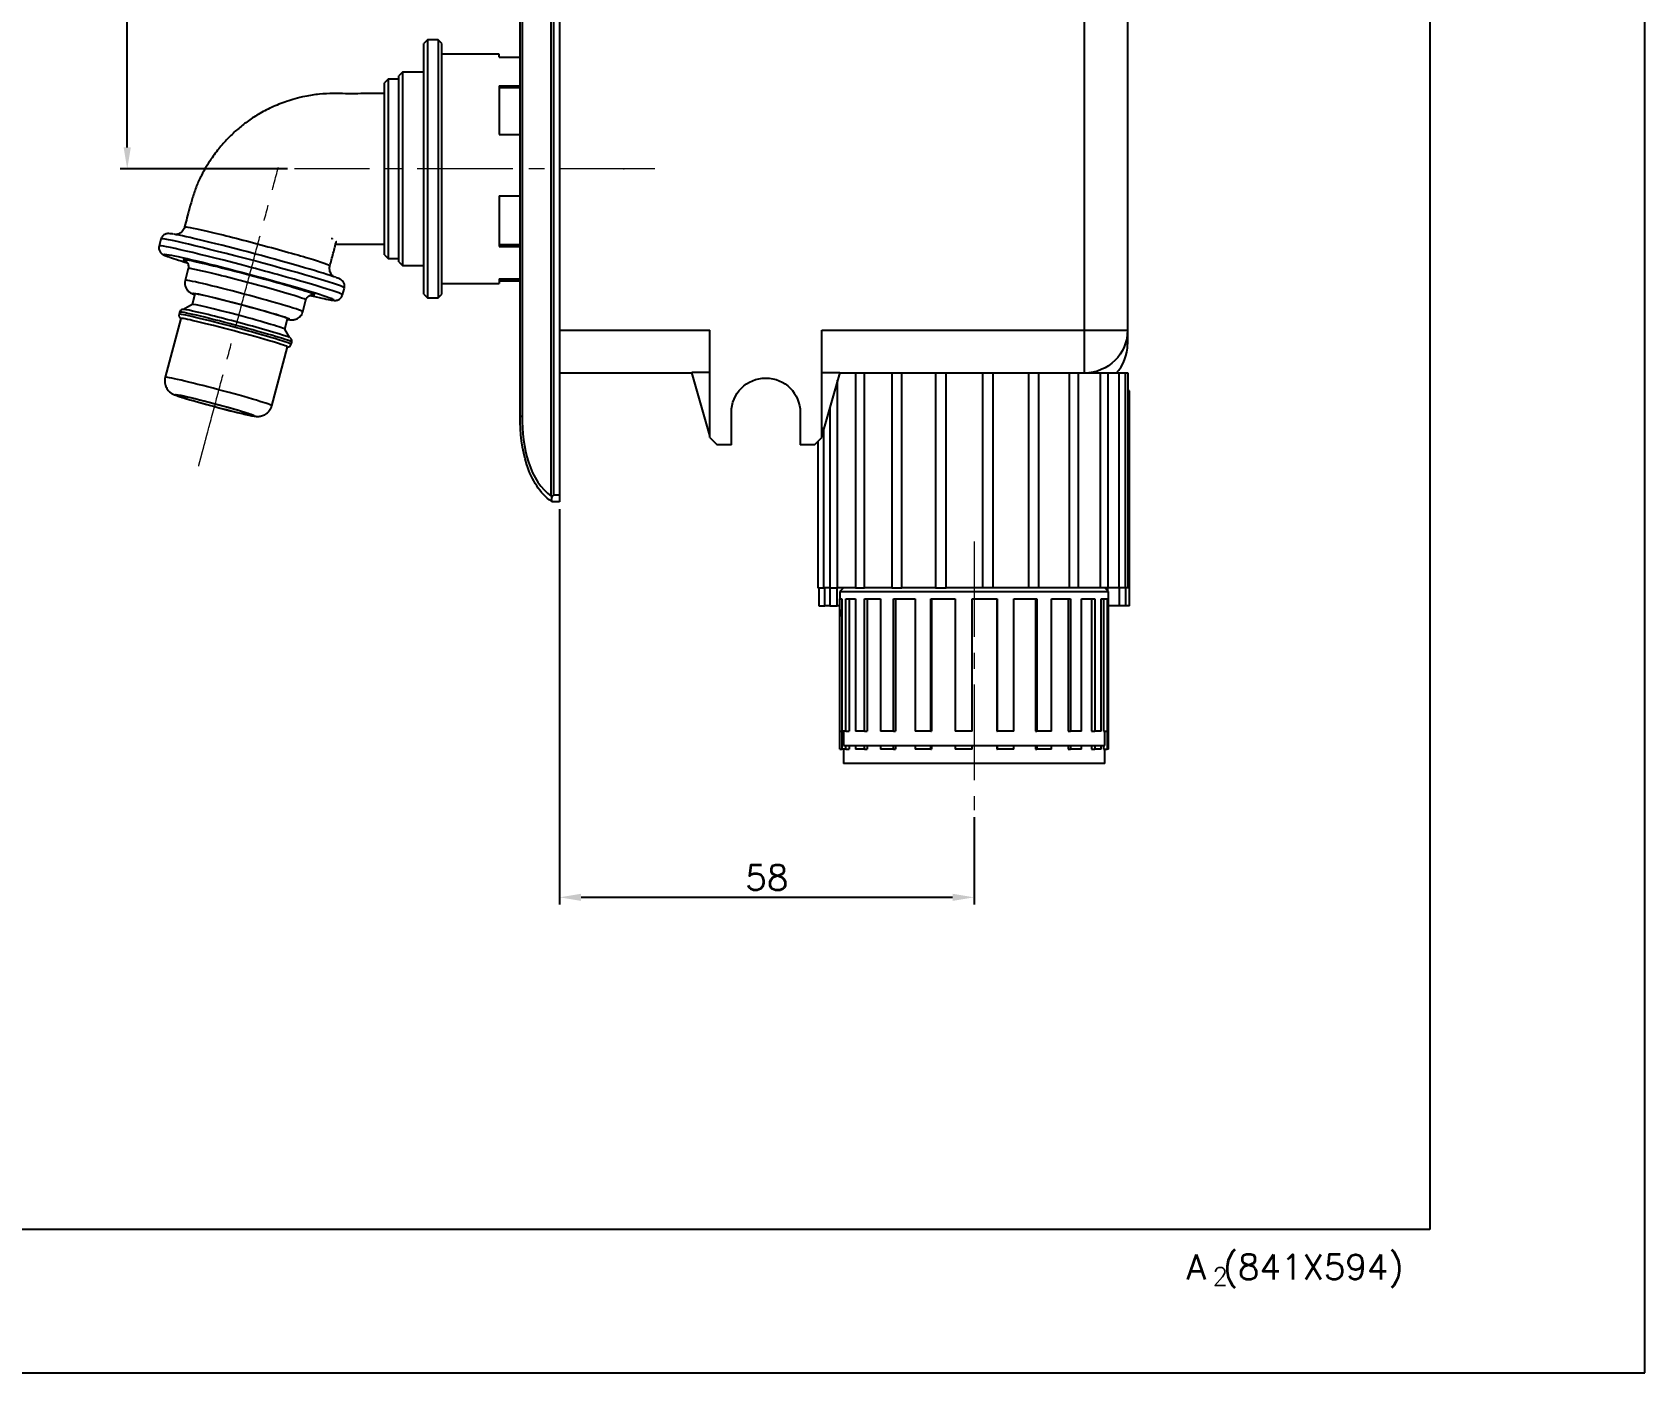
# Model space of a CAD drawing. Extents: x 39169 to 40010, y 18423 to 19017.
# Drawn here: x 39784.4 to 40009.5, y 18423.4 to 18610.6 of the extents above; entities that cross this region are included whole.
import ezdxf

# ---------------------------------------------------------------- set-up
doc = ezdxf.new("R2010")
doc.units = 0
doc.header["$LTSCALE"] = 7
doc.header["$MEASUREMENT"] = 0
doc.linetypes.add('CENTER2', pattern=[28.575, 19.05, -3.175, 3.175, -3.175])
doc.layers.get('0').update_dxf_attribs({"color": 2, "linetype": 'CONTINUOUS'})
for name, color, linetype in [('DIM', 2, 'CONTINUOUS'), ('DWG', 7, 'CONTINUOUS'), ('TXT', 4, 'CONTINUOUS')]:
    doc.layers.add(name, color=color, linetype=linetype)
doc.layers.add('중심선', color=1, linetype='CENTER2', lineweight=9)
doc.styles.add('GHS', font='romans', dxfattribs={"bigfont": 'ghs'})

# ---------------------------------------------------------------- blocks, each defined once
blk = doc.blocks.new('BORDER')
for p, q in [((1, 0), (1, 1)), ((0, 0), (1, 0))]:
    blk.add_line(p, q)

msp = doc.modelspace()

# ---------------------------------------------------------------- linework, layer by layer
at = {"layer": 'DIM'}
for p, q in [((39797.66, 18594.48), (39797.66, 18638.36)), ((39820.03, 18591.48), (39796.66, 18591.48)), ((39858.01, 18543.98), (39858.01, 18488.79)), ((39915.89, 18500.98), (39915.89, 18488.79)), ((39912.89, 18489.79), (39861.01, 18489.79))]:
    msp.add_line(p, q, dxfattribs=at)
for points in [[(39797.16, 18594.48), (39798.16, 18594.48), (39797.66, 18591.48)], [(39861.01, 18490.29), (39861.01, 18489.29), (39858.01, 18489.79)], [(39912.89, 18490.29), (39912.89, 18489.29), (39915.89, 18489.79)]]:
    msp.add_solid(points, dxfattribs=at)
at = {"layer": 'DWG'}
for p, q in [((39856.86, 18545.81), (39856.86, 18686.15)), ((39857.21, 18545.98), (39857.21, 18685.98)), ((39858.01, 18685.98), (39858.01, 18545.98)), ((39852.51, 18556.98), (39852.51, 18674.98)), ((39931.31, 18568.98), (39931.31, 18662.98)), ((39937.31, 18662.98), (39937.31, 18568.98)), ((39839.59, 18609.48), (39839.09, 18608.98)), ((39839.09, 18573.98), (39839.09, 18608.98)), ((39839.59, 18609.48), (39839.59, 18573.48)), ((39841.09, 18609.48), (39839.59, 18609.48)), ((39841.09, 18609.48), (39841.09, 18573.48)), ((39841.59, 18608.98), (39841.09, 18609.48)), ((39841.59, 18573.98), (39841.59, 18608.98)), ((39849.59, 18607.48), (39841.59, 18607.48)), ((39849.59, 18607.09), (39849.59, 18607.48)), ((39849.59, 18607.09), (39852.51, 18607.09)), ((39834.09, 18603.98), (39833.59, 18603.48)), ((39835.59, 18603.98), (39834.09, 18603.98)), ((39834.09, 18603.98), (39834.09, 18578.98)), ((39836.09, 18604.98), (39835.59, 18604.48)), ((39835.59, 18578.48), (39835.59, 18604.48)), ((39836.09, 18604.98), (39836.09, 18577.98)), ((39839.09, 18604.98), (39836.09, 18604.98)), ((39833.59, 18579.48), (39833.59, 18603.48)), ((39849.59, 18603.05), (39852.51, 18603.05)), ((39849.59, 18603.05), (39849.59, 18596.26)), ((39852.51, 18602.78), (39849.59, 18602.78)), ((39849.59, 18596.26), (39852.51, 18596.26)), ((39849.59, 18587.7), (39852.51, 18587.7)), ((39849.59, 18587.7), (39849.59, 18580.64)), ((39805.67, 18583.38), (39805.67, 18583.39)), ((39802.37, 18581.68), (39802.11, 18580.72)), ((39802.11, 18580.72), (39802.11, 18580.72)), ((39833.59, 18579.48), (39834.09, 18578.98)), ((39834.09, 18578.98), (39835.59, 18578.98)), ((39852.51, 18580.89), (39849.59, 18580.89)), ((39849.59, 18580.64), (39852.51, 18580.64)), ((39806.19, 18577.56), (39805.75, 18575.92)), ((39835.59, 18578.48), (39836.09, 18577.98)), ((39836.09, 18577.98), (39839.09, 18577.98)), ((39805.75, 18575.92), (39805.75, 18575.92)), ((39827.72, 18573.89), (39827.97, 18574.85)), ((39841.59, 18575.48), (39849.59, 18575.48)), ((39849.59, 18576.13), (39852.51, 18576.13)), ((39849.59, 18576.13), (39849.59, 18575.48)), ((39849.59, 18575.98), (39852.51, 18575.98)), ((39849.59, 18575.87), (39852.51, 18575.87)), ((39806.72, 18572.56), (39805.5, 18571.86)), ((39807.1, 18574.01), (39806.71, 18572.56)), ((39807.1, 18574.01), (39807.1, 18574.01)), ((39822.17, 18571.54), (39822.61, 18573.18)), ((39822.61, 18573.18), (39822.61, 18573.18)), ((39839.09, 18573.98), (39839.59, 18573.48)), ((39839.59, 18573.48), (39841.09, 18573.48)), ((39841.09, 18573.48), (39841.59, 18573.98)), ((39805.16, 18570.59), (39802.97, 18562.38)), ((39804.98, 18571.48), (39804.89, 18571.17)), ((39804.89, 18571.17), (39804.89, 18571.17)), ((39805.16, 18570.59), (39805.16, 18570.59)), ((39819.66, 18569.11), (39820.05, 18570.55)), ((39820.37, 18567.89), (39819.66, 18569.11)), ((39858.01, 18568.98), (39879.01, 18568.98)), ((39879.01, 18553.98), (39879.01, 18568.98)), ((39894.61, 18568.98), (39931.31, 18568.98)), ((39894.61, 18553.98), (39894.61, 18568.98)), ((39931.31, 18568.98), (39937.31, 18568.98)), ((39931.31, 18562.98), (39931.31, 18568.98)), ((39817.85, 18558.42), (39820.03, 18566.62)), ((39820.55, 18566.99), (39820.63, 18567.3)), ((39876.51, 18562.98), (39858.01, 18562.98)), ((39879.01, 18554.26), (39876.48, 18563.07)), ((39879.01, 18563.07), (39876.48, 18563.07)), ((39897.13, 18563.07), (39894.61, 18554.26)), ((39894.61, 18563.07), (39897.13, 18563.07)), ((39931.31, 18562.98), (39897.11, 18562.98)), ((39899.31, 18562.98), (39899.31, 18532.98)), ((39900.57, 18532.98), (39900.57, 18562.98)), ((39904.39, 18562.98), (39904.39, 18532.98)), ((39905.79, 18532.98), (39905.79, 18562.98)), ((39910.51, 18562.98), (39910.51, 18532.98)), ((39912, 18532.98), (39912, 18562.98)), ((39917.07, 18562.98), (39917.07, 18532.98)), ((39918.57, 18532.98), (39918.57, 18562.98)), ((39923.48, 18562.98), (39923.48, 18532.98)), ((39924.93, 18532.98), (39924.93, 18562.98)), ((39929.14, 18562.98), (39929.14, 18532.98)), ((39930.46, 18532.98), (39930.46, 18562.98)), ((39933.48, 18562.98), (39931.31, 18562.98)), ((39933.48, 18562.98), (39933.48, 18532.98)), ((39934.62, 18562.98), (39933.48, 18562.98)), ((39934.62, 18532.98), (39934.62, 18562.98)), ((39936.08, 18562.98), (39934.62, 18562.98)), ((39936.08, 18562.98), (39936.08, 18532.98)), ((39937.01, 18562.98), (39936.08, 18562.98)), ((39937.01, 18532.98), (39937.01, 18562.98)), ((39937.39, 18562.98), (39937.01, 18562.98)), ((39937.39, 18532.98), (39937.39, 18562.98)), ((39802.97, 18562.38), (39802.97, 18562.38)), ((39896.82, 18532.98), (39896.82, 18561.99)), ((39937.58, 18560.48), (39937.39, 18560.48)), ((39937.58, 18530.48), (39937.58, 18560.48)), ((39882.01, 18552.98), (39882.01, 18557.48)), ((39891.61, 18557.48), (39891.61, 18552.98)), ((39895.76, 18558.28), (39895.76, 18532.98)), ((39879.01, 18553.98), (39880.01, 18552.98)), ((39893.61, 18552.98), (39894.61, 18553.98)), ((39894.93, 18532.98), (39894.93, 18555.39)), ((39882.01, 18552.98), (39880.01, 18552.98)), ((39893.61, 18552.98), (39891.61, 18552.98)), ((39894.09, 18553.47), (39894.09, 18532.98)), ((39858.01, 18544.98), (39857.16, 18544.98)), ((39857.21, 18545.98), (39858.01, 18545.98)), ((39858.01, 18545.98), (39858.01, 18544.98)), ((39894.09, 18532.98), (39894.93, 18532.98)), ((39894.21, 18532.98), (39894.21, 18530.48)), ((39895.75, 18532.98), (39894.93, 18532.98)), ((39895.03, 18530.48), (39895.03, 18532.98)), ((39895.75, 18532.98), (39895.75, 18530.48)), ((39895.76, 18532.98), (39896.82, 18532.98)), ((39896.79, 18530.48), (39896.79, 18532.98)), ((39899.31, 18532.98), (39896.82, 18532.98)), ((39897.64, 18532.98), (39897.14, 18532.48)), ((39897.14, 18532.48), (39897.14, 18531.48)), ((39897.14, 18532.48), (39934.64, 18532.48)), ((39897.14, 18531.48), (39897.42, 18531.48)), ((39897.15, 18512.98), (39897.15, 18531.48)), ((39897.42, 18531.48), (39897.42, 18512.98)), ((39897.98, 18531.48), (39899.32, 18531.48)), ((39897.98, 18512.98), (39897.98, 18531.48)), ((39898.44, 18531.48), (39898.44, 18512.98)), ((39899.31, 18532.98), (39900.57, 18532.98)), ((39899.32, 18531.48), (39899.32, 18512.98)), ((39904.39, 18532.98), (39900.57, 18532.98)), ((39900.57, 18531.48), (39902.84, 18531.48)), ((39900.57, 18512.98), (39900.57, 18531.48)), ((39900.95, 18531.48), (39900.95, 18512.98)), ((39902.84, 18531.48), (39902.84, 18512.98)), ((39904.39, 18532.98), (39905.79, 18532.98)), ((39904.65, 18531.48), (39907.64, 18531.48)), ((39904.65, 18512.98), (39904.65, 18531.48)), ((39904.92, 18531.48), (39904.92, 18512.98)), ((39910.53, 18532.98), (39905.79, 18532.98)), ((39907.64, 18531.48), (39907.64, 18512.98)), ((39909.84, 18512.98), (39909.84, 18531.48)), ((39909.84, 18531.48), (39913.24, 18531.48)), ((39909.96, 18531.48), (39909.96, 18512.98)), ((39910.51, 18532.98), (39912, 18532.98)), ((39917.07, 18532.98), (39912, 18532.98)), ((39913.24, 18531.48), (39913.24, 18512.98)), ((39915.62, 18512.98), (39915.62, 18531.48)), ((39915.62, 18531.48), (39919.11, 18531.48)), ((39918.57, 18532.98), (39917.07, 18532.98)), ((39923.48, 18532.98), (39918.57, 18532.98)), ((39919.07, 18531.48), (39919.07, 18512.98)), ((39919.11, 18531.48), (39919.11, 18512.98)), ((39921.43, 18531.48), (39924.66, 18531.48)), ((39921.43, 18512.98), (39921.43, 18531.48)), ((39924.93, 18532.98), (39923.48, 18532.98)), ((39924.47, 18531.48), (39924.47, 18512.98)), ((39924.66, 18531.48), (39924.66, 18512.98)), ((39929.14, 18532.98), (39924.93, 18532.98)), ((39926.69, 18531.48), (39929.35, 18531.48)), ((39926.69, 18512.98), (39926.69, 18531.48)), ((39929.03, 18531.48), (39929.03, 18512.98)), ((39930.46, 18532.98), (39929.14, 18532.98)), ((39929.35, 18531.48), (39929.35, 18512.98)), ((39933.48, 18532.98), (39930.46, 18532.98)), ((39930.9, 18512.98), (39930.9, 18531.48)), ((39930.9, 18531.48), (39932.73, 18531.48)), ((39932.3, 18531.48), (39932.3, 18512.98)), ((39932.73, 18531.48), (39932.73, 18512.98)), ((39934.62, 18532.98), (39933.48, 18532.98)), ((39933.64, 18531.48), (39934.46, 18531.48)), ((39933.64, 18512.98), (39933.64, 18531.48)), ((39933.97, 18531.48), (39933.97, 18512.98)), ((39934.64, 18532.48), (39934.14, 18532.98)), ((39934.46, 18531.48), (39934.46, 18512.98)), ((39934.55, 18532.57), (39934.55, 18532.98)), ((39936.08, 18532.98), (39934.62, 18532.98)), ((39934.64, 18531.48), (39934.64, 18532.48)), ((39934.64, 18531.48), (39934.64, 18531.48)), ((39934.64, 18512.98), (39934.64, 18531.48)), ((39937.01, 18532.98), (39936.08, 18532.98)), ((39936.13, 18532.98), (39936.13, 18530.48)), ((39937.39, 18532.98), (39937.01, 18532.98)), ((39937.07, 18530.48), (39937.07, 18532.98)), ((39894.21, 18530.48), (39895.03, 18530.48)), ((39895.75, 18530.48), (39895.03, 18530.48)), ((39895.75, 18530.48), (39896.79, 18530.48)), ((39897.15, 18530.48), (39896.79, 18530.48)), ((39897.15, 18529.98), (39897.14, 18529.98)), ((39897.14, 18529.98), (39897.14, 18528.98)), ((39897.15, 18529.98), (39897.14, 18529.98)), ((39936.13, 18530.48), (39934.64, 18530.48)), ((39934.64, 18529.98), (39934.64, 18529.98)), ((39934.64, 18528.98), (39934.64, 18529.98)), ((39934.64, 18529.98), (39934.64, 18529.98)), ((39937.07, 18530.48), (39936.13, 18530.48)), ((39937.58, 18530.48), (39937.07, 18530.48)), ((39897.14, 18528.98), (39897.15, 18528.98)), ((39934.64, 18528.98), (39934.64, 18528.98)), ((39897.15, 18512.98), (39897.42, 18512.98)), ((39897.15, 18510.48), (39897.15, 18512.98)), ((39897.42, 18512.98), (39897.42, 18510.48)), ((39897.98, 18512.98), (39897.42, 18512.98)), ((39897.64, 18512.98), (39897.64, 18510.98)), ((39897.98, 18512.98), (39898.44, 18512.98)), ((39900.57, 18512.98), (39899.32, 18512.98)), ((39900.57, 18512.98), (39900.95, 18512.98)), ((39904.65, 18512.98), (39902.84, 18512.98)), ((39904.65, 18512.98), (39904.92, 18512.98)), ((39909.84, 18512.98), (39907.64, 18512.98)), ((39909.84, 18512.98), (39909.96, 18512.98)), ((39915.62, 18512.98), (39913.24, 18512.98)), ((39919.07, 18512.98), (39919.11, 18512.98)), ((39921.43, 18512.98), (39919.11, 18512.98)), ((39924.47, 18512.98), (39924.66, 18512.98)), ((39926.69, 18512.98), (39924.66, 18512.98)), ((39929.03, 18512.98), (39929.35, 18512.98)), ((39930.9, 18512.98), (39929.35, 18512.98)), ((39932.3, 18512.98), (39932.73, 18512.98)), ((39933.64, 18512.98), (39932.73, 18512.98)), ((39933.97, 18512.98), (39934.46, 18512.98)), ((39934.14, 18510.98), (39934.14, 18512.98)), ((39934.46, 18512.98), (39934.46, 18510.48)), ((39934.64, 18512.98), (39934.46, 18512.98)), ((39934.64, 18510.48), (39934.64, 18512.98)), ((39897.15, 18510.48), (39897.42, 18510.48)), ((39897.98, 18510.48), (39897.42, 18510.48)), ((39897.64, 18510.98), (39934.14, 18510.98)), ((39897.64, 18510.48), (39897.64, 18508.48)), ((39897.98, 18510.48), (39897.98, 18510.98)), ((39897.98, 18510.48), (39898.44, 18510.48)), ((39898.44, 18510.98), (39898.44, 18510.48)), ((39899.32, 18510.98), (39899.32, 18510.48)), ((39900.57, 18510.48), (39899.32, 18510.48)), ((39900.57, 18510.48), (39900.57, 18510.98)), ((39900.57, 18510.48), (39900.95, 18510.48)), ((39900.95, 18510.98), (39900.95, 18510.48)), ((39902.84, 18510.98), (39902.84, 18510.48)), ((39904.65, 18510.48), (39902.84, 18510.48)), ((39904.65, 18510.48), (39904.65, 18510.98)), ((39904.65, 18510.48), (39904.92, 18510.48)), ((39904.92, 18510.98), (39904.92, 18510.48)), ((39907.64, 18510.98), (39907.64, 18510.48)), ((39909.84, 18510.48), (39907.64, 18510.48)), ((39909.84, 18510.48), (39909.84, 18510.98)), ((39909.84, 18510.48), (39909.96, 18510.48)), ((39909.96, 18510.98), (39909.96, 18510.48)), ((39913.24, 18510.98), (39913.24, 18510.48)), ((39915.62, 18510.48), (39913.24, 18510.48)), ((39915.62, 18510.48), (39915.62, 18510.98)), ((39919.07, 18510.98), (39919.07, 18510.48)), ((39919.07, 18510.48), (39919.11, 18510.48)), ((39919.11, 18510.98), (39919.11, 18510.48)), ((39921.43, 18510.48), (39919.11, 18510.48)), ((39921.43, 18510.48), (39921.43, 18510.98)), ((39924.47, 18510.98), (39924.47, 18510.48)), ((39924.47, 18510.48), (39924.66, 18510.48)), ((39924.66, 18510.98), (39924.66, 18510.48)), ((39926.69, 18510.48), (39924.66, 18510.48)), ((39926.69, 18510.48), (39926.69, 18510.98)), ((39929.03, 18510.98), (39929.03, 18510.48)), ((39929.03, 18510.48), (39929.35, 18510.48)), ((39929.35, 18510.98), (39929.35, 18510.48)), ((39930.9, 18510.48), (39929.35, 18510.48)), ((39930.9, 18510.48), (39930.9, 18510.98)), ((39932.3, 18510.98), (39932.3, 18510.48)), ((39932.3, 18510.48), (39932.73, 18510.48)), ((39932.73, 18510.98), (39932.73, 18510.48)), ((39933.64, 18510.48), (39932.73, 18510.48)), ((39933.64, 18510.48), (39933.64, 18510.98)), ((39933.97, 18510.98), (39933.97, 18510.48)), ((39933.97, 18510.48), (39934.46, 18510.48)), ((39934.14, 18508.48), (39934.14, 18510.48)), ((39934.64, 18510.48), (39934.46, 18510.48)), ((39934.14, 18508.48), (39897.64, 18508.48))]:
    msp.add_line(p, q, dxfattribs=at)
at = {"layer": 'DWG', "extrusion": (0, 0, -1)}
for centre, radius, start, end in [((-39931.31, 18568.98), 6, 180, 270), ((-39886.81, 18557.48), 4.8, 0, 180)]:
    msp.add_arc(centre, radius, start, end, dxfattribs=at)
at = {"layer": 'DWG'}
for centre, major_axis, ratio, start_param, end_param in [((39815.17, 18578.27), (12.8, -3.41), 0.031108, 0.00005, 3.141543), ((39815.43, 18579.23), (-11.84, 3.16), 0.031108, 4.720686, 5.976047), ((39814.91, 18577.3), (-12.8, 3.41), 0.031108, 4.720686, 6.283185), ((39814.66, 18576.34), (11.84, -3.16), 0.031108, 2.893752, 3.459042), ((39814.66, 18576.34), (11.84, -3.16), 0.031108, 0.265024, 2.893752), ((39814.66, 18576.34), (11.84, -3.16), 0.031108, 3.459042, 3.902301), ((39814.66, 18576.34), (-9.18, 2.45), 0.031108, 0, 0.223987), ((39814.66, 18576.34), (-9.18, 2.45), 0.031108, 5.86295, 6.283185), ((39815.43, 18579.23), (-11.84, 3.16), 0.031108, 3.457864, 4.720686), ((39814.66, 18576.34), (-9.18, 2.45), 0.031108, 0.223987, 0.239106), ((39814.4, 18575.37), (8.21, -2.19), 0.031108, 0, 3.141643), ((39814.66, 18576.34), (-9.18, 2.45), 0.031108, 4.720686, 5.86295), ((39814.66, 18576.34), (-9.18, 2.45), 0.031108, 3.553977, 4.720686), ((39814.91, 18577.3), (-12.8, 3.41), 0.031108, 3.141742, 4.720686), ((39813.96, 18573.73), (-8.21, 2.19), 0.031108, 4.720686, 6.283185), ((39813.57, 18572.28), (6.76, -1.8), 0.031108, 2.818158, 3.435383), ((39813.19, 18570.83), (-6.47, 1.73), 0.031108, 4.720686, 6.252114), ((39813.57, 18572.28), (-6.47, 1.73), 0.031108, 4.720686, 6.283185), ((39813.57, 18572.28), (6.76, -1.8), 0.031108, 0.383718, 2.818158), ((39813.57, 18572.28), (-6.47, 1.73), 0.031108, 3.141543, 4.720686), ((39813.96, 18573.73), (-8.21, 2.19), 0.031108, 3.141546, 4.720686), ((39814.66, 18576.34), (-9.18, 2.45), 0.031108, 2.907889, 3.553978), ((39814.66, 18576.34), (11.84, -3.16), 0.031108, 5.522382, 5.977814), ((39814.66, 18576.34), (11.84, -3.16), 0.031108, 5.977814, 6.283185), ((39814.66, 18576.34), (11.84, -3.16), 0.031108, 0, 0.265025), ((39812.72, 18569.08), (-7.83, 2.09), 0.031108, 4.720686, 6.283185), ((39812.8, 18569.39), (7.83, -2.09), 0.031108, 0.00005, 3.141544), ((39812.59, 18568.61), (-7.44, 1.98), 0.031108, 4.720686, 6.283185), ((39812.93, 18569.86), (7.44, -1.98), 0.031108, 0, 3.217956), ((39813.19, 18570.83), (-6.47, 1.73), 0.031108, 3.172666, 4.720686), ((39813.57, 18572.28), (6.76, -1.8), 0.031108, 0, 0.383718), ((39813.57, 18572.28), (6.76, -1.8), 0.031108, 5.989399, 6.283185), ((39812.59, 18568.61), (-7.44, 1.98), 0.031108, 3.141546, 4.720686), ((39812.72, 18569.08), (-7.83, 2.09), 0.031108, 3.14135, 4.720686), ((39931.31, 18567.02), (-6, 0), 0.999997, 2.399565, 3.141598), ((39810.41, 18560.4), (-7.44, 1.98), 0.031108, 4.720686, 6.283185), ((39809.89, 18558.47), (5.51, -1.47), 0.031108, 2.607278, 3.938528), ((39809.89, 18558.47), (-5.36, 1.43), 0.031108, 0, 0.204843), ((39809.89, 18558.47), (-5.36, 1.43), 0.031108, 6.172004, 6.283185), ((39809.89, 18558.47), (-5.36, 1.43), 0.031108, 4.720686, 6.172004), ((39809.89, 18558.47), (-5.36, 1.43), 0.031108, 0.204843, 2.88413), ((39809.89, 18558.47), (5.51, -1.47), 0.031108, 0.584191, 2.607278), ((39809.89, 18558.47), (5.51, -1.47), 0.031108, 3.938528, 4.720686), ((39809.89, 18558.47), (-5.36, 1.43), 0.031108, 3.050906, 4.720686), ((39810.41, 18560.4), (-7.44, 1.98), 0.031108, 3.141546, 4.720686), ((39809.89, 18558.47), (5.51, -1.47), 0.031108, 4.720686, 5.526014), ((39809.89, 18558.47), (5.51, -1.47), 0.031108, 5.526014, 6.283185), ((39809.89, 18558.47), (5.51, -1.47), 0.031108, 0, 0.584191), ((39809.89, 18558.47), (-5.36, 1.43), 0.031108, 2.884131, 3.050906)]:
    msp.add_ellipse(centre, major_axis=major_axis, ratio=ratio, start_param=start_param, end_param=end_param, dxfattribs=at)
for points, knots in [([(39856.86, 18686.15), (39855.96, 18685.56), (39855.18, 18684.66), (39853.97, 18682.48), (39853.54, 18681.18), (39852.7, 18677.2), (39852.8, 18674.45), (39852.8, 18666.26), (39852.8, 18649.87), (39852.8, 18611.62), (39852.8, 18578.84), (39852.8, 18556.98)], [0, 0, 0, 0, 0.03125, 0.03125, 0.0625, 0.0625, 0.125, 0.125, 0.25, 0.5, 1, 1, 1, 1]), ([(39833.59, 18601.98), (39832.93, 18601.98), (39831.68, 18601.98), (39829.87, 18601.98), (39828.13, 18601.97), (39826.36, 18602.01), (39824.45, 18601.94), (39822.67, 18601.65), (39821.15, 18601.29), (39819.94, 18600.92), (39818.84, 18600.51), (39817.51, 18599.94), (39816, 18599.15), (39814.42, 18598.11), (39813.05, 18597.02), (39811.78, 18595.83), (39810.53, 18594.44), (39809.49, 18593.06), (39808.65, 18591.75), (39807.96, 18590.51), (39807.31, 18589.08), (39806.79, 18587.54), (39806.37, 18586.04), (39806.01, 18584.67), (39805.78, 18583.81), (39805.67, 18583.39)], [0, 0, 0, 0, 0.052717, 0.100275, 0.144904, 0.191174, 0.242403, 0.297202, 0.334835, 0.367677, 0.3985, 0.428174, 0.483706, 0.533912, 0.579044, 0.62355, 0.67328, 0.728192, 0.761357, 0.798263, 0.841081, 0.886818, 0.928467, 0.965238, 1, 1, 1, 1]), ([(39805.66, 18583.39), (39805.65, 18583.31), (39805.59, 18583.13), (39805.44, 18582.87), (39805.23, 18582.65), (39805.01, 18582.49), (39804.79, 18582.38), (39804.61, 18582.33), (39804.5, 18582.31), (39804.45, 18582.3), (39804.44, 18582.3)], [0, 0, 0, 0, 0.118275, 0.289993, 0.44623, 0.590261, 0.723006, 0.846009, 0.966991, 1, 1, 1, 1]), ([(39805.67, 18583.39), (39805.69, 18583.47), (39806.77, 18583.27), (39810.53, 18582.39), (39813.13, 18581.73), (39815.81, 18581.02)], [0, 0, 0, 0, 0.497362, 0.497362, 1, 1, 1, 1]), ([(39804.06, 18582.38), (39803.97, 18582.39), (39803.75, 18582.42), (39803.56, 18582.44), (39803.37, 18582.45), (39803.24, 18582.44), (39803.08, 18582.4), (39802.89, 18582.33), (39802.69, 18582.2), (39802.51, 18582.01), (39802.4, 18581.82), (39802.38, 18581.7), (39802.38, 18581.68)], [0, 0, 0, 0, 0.198471, 0.468302, 0.572641, 0.656003, 0.720417, 0.78304, 0.846509, 0.913169, 0.981913, 1, 1, 1, 1]), ([(39815.81, 18581.02), (39818.5, 18580.3), (39821.13, 18579.57), (39824.86, 18578.45), (39825.96, 18578.07), (39825.96, 18577.98), (39825.96, 18577.98), (39825.96, 18577.98)], [0, 0, 0, 0, 0.498442, 0.498442, 0.996884, 0.996884, 1, 1, 1, 1]), ([(39825.96, 18577.98), (39826.03, 18578.25), (39826.19, 18578.83), (39826.42, 18579.69), (39826.61, 18580.42), (39826.74, 18580.92), (39826.8, 18581.17), (39826.83, 18581.28), (39826.84, 18581.32), (39826.83, 18581.35), (39826.83, 18581.35), (39826.82, 18581.35)], [0, 0, 0, 0, 0.234046, 0.506079, 0.748495, 0.873953, 0.943291, 0.963648, 0.978407, 0.989846, 1, 1, 1, 1]), ([(39826.26, 18581.73), (39826.25, 18581.74), (39826.25, 18581.75), (39826.24, 18581.76), (39826.24, 18581.77), (39826.24, 18581.77), (39826.24, 18581.77), (39826.24, 18581.78), (39826.24, 18581.78), (39826.25, 18581.78), (39826.25, 18581.78), (39826.25, 18581.78), (39826.25, 18581.78), (39826.25, 18581.78), (39826.25, 18581.78)], [0, 0, 0, 0, 0.549395, 0.836303, 0.910595, 0.931853, 0.939283, 0.942474, 0.945492, 0.948509, 0.951695, 0.95911, 0.980346, 1, 1, 1, 1]), ([(39826.25, 18581.77), (39826.25, 18581.76), (39826.25, 18581.74), (39826.26, 18581.71), (39826.26, 18581.69), (39826.27, 18581.68), (39826.27, 18581.68)], [0, 0, 0, 0, 0.274092, 0.519754, 0.875001, 1, 1, 1, 1]), ([(39826.75, 18580.99), (39826.76, 18580.99), (39826.86, 18580.99), (39827.22, 18580.98), (39827.95, 18580.97), (39829.03, 18580.98), (39830.37, 18580.98), (39831.92, 18580.98), (39833.02, 18580.98), (39833.59, 18580.98)], [0, 0, 0, 0, 0.000799, 0.0476, 0.160476, 0.319624, 0.520053, 0.747778, 1, 1, 1, 1]), ([(39802.11, 18580.71), (39802.09, 18580.62), (39802.06, 18580.45), (39802.1, 18580.19), (39802.19, 18579.98), (39802.3, 18579.81), (39802.41, 18579.69), (39802.52, 18579.61), (39802.62, 18579.54), (39802.75, 18579.47), (39802.92, 18579.39), (39803.1, 18579.32), (39803.26, 18579.26), (39803.29, 18579.25)], [0, 0, 0, 0, 0.062147, 0.123933, 0.180353, 0.234078, 0.288619, 0.34885, 0.423388, 0.527006, 0.693718, 0.935025, 1, 1, 1, 1]), ([(39805.76, 18578.64), (39805.76, 18578.64), (39805.76, 18578.64), (39805.81, 18578.61), (39805.89, 18578.55), (39806, 18578.44), (39806.12, 18578.27), (39806.2, 18578.04), (39806.23, 18577.79), (39806.2, 18577.63), (39806.18, 18577.56)], [0, 0, 0, 0, 0.137276, 0.276271, 0.393914, 0.506651, 0.624106, 0.754165, 0.892317, 1, 1, 1, 1]), ([(39826.49, 18576.42), (39826.49, 18576.42), (39826.45, 18576.45), (39826.36, 18576.52), (39826.21, 18576.69), (39826.06, 18576.91), (39825.95, 18577.2), (39825.9, 18577.52), (39825.91, 18577.79), (39825.96, 18577.94), (39825.97, 18577.97)], [0, 0, 0, 0, 0.019105, 0.153613, 0.28875, 0.437251, 0.598945, 0.768385, 0.94197, 1, 1, 1, 1]), ([(39805.75, 18575.92), (39805.75, 18575.89), (39805.7, 18575.76), (39805.69, 18575.5), (39805.73, 18575.18), (39805.83, 18574.9), (39805.96, 18574.67), (39806.11, 18574.48), (39806.26, 18574.34), (39806.4, 18574.25), (39806.52, 18574.17), (39806.65, 18574.11), (39806.81, 18574.04), (39806.95, 18573.98), (39807.06, 18573.94), (39807.08, 18573.94)], [0, 0, 0, 0, 0.019363, 0.110367, 0.192504, 0.267846, 0.33741, 0.401481, 0.460512, 0.518135, 0.581456, 0.659738, 0.771658, 0.971118, 1, 1, 1, 1]), ([(39827.97, 18574.86), (39827.99, 18574.95), (39828.02, 18575.12), (39827.98, 18575.38), (39827.9, 18575.59), (39827.79, 18575.75), (39827.67, 18575.87), (39827.57, 18575.96), (39827.46, 18576.03), (39827.34, 18576.1), (39827.16, 18576.18), (39826.98, 18576.25), (39826.83, 18576.31), (39826.8, 18576.32)], [0, 0, 0, 0, 0.062368, 0.124455, 0.181151, 0.235138, 0.289943, 0.350468, 0.425369, 0.529493, 0.697016, 0.939499, 1, 1, 1, 1]), ([(39822.61, 18573.18), (39822.64, 18573.28), (39822.71, 18573.44), (39822.87, 18573.64), (39823.05, 18573.78), (39823.22, 18573.85), (39823.35, 18573.89), (39823.45, 18573.9), (39823.51, 18573.9), (39823.52, 18573.9), (39823.52, 18573.9), (39823.52, 18573.9)], [0, 0, 0, 0, 0.14848, 0.27724, 0.392523, 0.498041, 0.598368, 0.704965, 0.828962, 0.987685, 1, 1, 1, 1]), ([(39826.03, 18573.19), (39826.12, 18573.17), (39826.33, 18573.14), (39826.53, 18573.12), (39826.71, 18573.12), (39826.85, 18573.13), (39827.01, 18573.16), (39827.19, 18573.23), (39827.4, 18573.36), (39827.57, 18573.56), (39827.68, 18573.75), (39827.7, 18573.87), (39827.71, 18573.89)], [0, 0, 0, 0, 0.194287, 0.465253, 0.570032, 0.653745, 0.71843, 0.781317, 0.845053, 0.911994, 0.981028, 1, 1, 1, 1]), ([(39804.9, 18571.16), (39804.88, 18571.1), (39804.87, 18570.98), (39804.92, 18570.82), (39804.99, 18570.71), (39805.07, 18570.64), (39805.12, 18570.6), (39805.14, 18570.59), (39805.14, 18570.59)], [0, 0, 0, 0, 0.191886, 0.371563, 0.536528, 0.711286, 0.92787, 1, 1, 1, 1]), ([(39805.48, 18571.86), (39805.47, 18571.86), (39805.42, 18571.86), (39805.33, 18571.84), (39805.19, 18571.78), (39805.05, 18571.66), (39805, 18571.55), (39804.98, 18571.49)], [0, 0, 0, 0, 0.204758, 0.417693, 0.6071, 0.804073, 1, 1, 1, 1]), ([(39820.03, 18570.48), (39820.13, 18570.47), (39820.28, 18570.44), (39820.46, 18570.42), (39820.62, 18570.41), (39820.78, 18570.41), (39820.97, 18570.43), (39821.2, 18570.49), (39821.46, 18570.6), (39821.71, 18570.78), (39821.94, 18571.02), (39822.09, 18571.28), (39822.15, 18571.46), (39822.16, 18571.54)], [0, 0, 0, 0, 0.188622, 0.318284, 0.417799, 0.484549, 0.54942, 0.615513, 0.68949, 0.769644, 0.854281, 0.94164, 1, 1, 1, 1]), ([(39820.63, 18567.31), (39820.64, 18567.37), (39820.66, 18567.49), (39820.6, 18567.65), (39820.53, 18567.77), (39820.46, 18567.83), (39820.43, 18567.86), (39820.41, 18567.87)], [0, 0, 0, 0, 0.222875, 0.424272, 0.609177, 0.80506, 1, 1, 1, 1]), ([(39937.31, 18568.98), (39937.31, 18568.98), (39937.31, 18568.53), (39937.31, 18567.54), (39937.31, 18567.01), (39937.31, 18567.02), (39937.31, 18567.02), (39937.31, 18567.02)], [0, 0, 0, 0, 0.498491, 0.498491, 0.996982, 0.996982, 1, 1, 1, 1]), ([(39820.06, 18566.61), (39820.07, 18566.61), (39820.11, 18566.62), (39820.2, 18566.63), (39820.33, 18566.69), (39820.47, 18566.81), (39820.53, 18566.93), (39820.55, 18566.99)], [0, 0, 0, 0, 0.160611, 0.383886, 0.582492, 0.789031, 1, 1, 1, 1]), ([(39802.97, 18562.38), (39802.93, 18562.26), (39802.89, 18562), (39802.9, 18561.61), (39802.98, 18561.26), (39803.11, 18560.94), (39803.28, 18560.68), (39803.46, 18560.46), (39803.65, 18560.29), (39803.82, 18560.17), (39803.97, 18560.08), (39804.11, 18560.01), (39804.26, 18559.95), (39804.46, 18559.87), (39804.73, 18559.77), (39805.11, 18559.65), (39805.51, 18559.52), (39805.81, 18559.43), (39805.95, 18559.39)], [0, 0, 0, 0, 0.057712, 0.114993, 0.16821, 0.217916, 0.264285, 0.307173, 0.346132, 0.381405, 0.416066, 0.454691, 0.503563, 0.576406, 0.696067, 0.803475, 0.917119, 1, 1, 1, 1]), ([(39813.93, 18557.27), (39813.94, 18557.26), (39814.13, 18557.22), (39814.45, 18557.15), (39814.86, 18557.06), (39815.21, 18556.99), (39815.46, 18556.95), (39815.67, 18556.93), (39815.83, 18556.92), (39816.03, 18556.92), (39816.28, 18556.95), (39816.56, 18557.03), (39816.87, 18557.16), (39817.17, 18557.36), (39817.44, 18557.62), (39817.66, 18557.95), (39817.8, 18558.22), (39817.83, 18558.38), (39817.84, 18558.42)], [0, 0, 0, 0, 0.009241, 0.120141, 0.23272, 0.349008, 0.476616, 0.528261, 0.571668, 0.611769, 0.652421, 0.698956, 0.750605, 0.805799, 0.863822, 0.923545, 0.984097, 1, 1, 1, 1]), ([(39856.87, 18545.07), (39855.3, 18546.18), (39854.13, 18548.05), (39852.76, 18552.3), (39852.51, 18554.64), (39852.51, 18556.98)], [0, 0, 0, 0, 0.5, 0.5, 1, 1, 1, 1]), ([(39852.8, 18556.98), (39852.8, 18554.76), (39853.03, 18552.53), (39854.32, 18548.5), (39855.43, 18546.77), (39856.86, 18545.81)], [0, 0, 0, 0, 0.5, 0.5, 1, 1, 1, 1]), ([(39856.86, 18545.81), (39856.86, 18545.81), (39856.86, 18545.81), (39856.88, 18545.76), (39856.9, 18545.71), (39856.92, 18545.64), (39856.93, 18545.62), (39856.94, 18545.59)], [0, 0, 0, 0, 0.028124, 0.028124, 0.66707, 0.66707, 1, 1, 1, 1]), ([(39856.97, 18545.02), (39856.94, 18545.04), (39856.9, 18545.05), (39856.88, 18545.07), (39856.88, 18545.07), (39856.87, 18545.07)], [0, 0, 0, 0, 0.972698, 0.972698, 1, 1, 1, 1]), ([(39856.97, 18545.02), (39856.95, 18545.05), (39856.93, 18545.1), (39856.91, 18545.22), (39856.91, 18545.3), (39856.92, 18545.45), (39856.93, 18545.52), (39856.94, 18545.59)], [0, 0, 0, 0, 0.363068, 0.363068, 0.72733, 0.72733, 1, 1, 1, 1]), ([(39856.94, 18545.59), (39857.03, 18545.72), (39857.12, 18545.85), (39857.21, 18545.98), (39857.21, 18545.98), (39857.21, 18545.98)], [0, 0, 0, 0, 0.986843, 0.986843, 1, 1, 1, 1]), ([(39857.16, 18544.98), (39857.16, 18544.98), (39857.16, 18544.98), (39857.09, 18544.98), (39857.03, 18545), (39856.97, 18545.02)], [0, 0, 0, 0, 0.018389, 0.018389, 1, 1, 1, 1])]:
    msp.add_open_spline(points, degree=3, knots=knots, dxfattribs=at)
msp.add_open_spline([(39852.51, 18556.98), (39852.51, 18556.98), (39852.61, 18556.98), (39852.8, 18556.98)], degree=3, dxfattribs=at)
at = {"layer": 'TXT'}
for p, q in [((39979.52, 18997.42), (39979.52, 18443.42)), ((39979.52, 18443.42), (39193.52, 18443.42))]:
    msp.add_line(p, q, dxfattribs=at)
at = {"layer": '중심선', "linetype": 'CENTER2', "ltscale": 0.1}
for points, knots in [([(39807.62, 18549.96), (39808.91, 18554.79), (39818.76, 18591.71)], [0, 0, 0.115699, 1, 1]), ([(39871.31, 18591.48), (39866.31, 18591.48), (39821.03, 18591.48)], [0, 0, 0.099449, 1, 1]), ([(39915.89, 18539.48), (39915.89, 18534.48), (39915.89, 18501.98)], [0, 0, 0.133333, 1, 1])]:
    msp.add_open_spline(points, degree=1, knots=knots, dxfattribs=at)

# ---------------------------------------------------------------- block references
at = {"xscale": 841, "yscale": 594.0000000000002, "zscale": 841}
msp.add_blockref('BORDER', (39168.52, 18423.42), dxfattribs=at)

# ---------------------------------------------------------------- texts
at = {"color": 7, "style": 'GHS'}
for s, height, p in [('A (841X594)', 3.5, (39945.53, 18436.45)), ('2', 2.5, (39949.18, 18435.62))]:
    msp.add_text(s, height=height, dxfattribs=at).set_placement(p)
at = {"layer": 'DIM', "insert": (39886.95, 18492.54), "char_height": 3.5, "attachment_point": 5, "style": 'GHS'}
msp.add_mtext('\\A1;58', dxfattribs=at)

doc.saveas('drawing.dxf')
